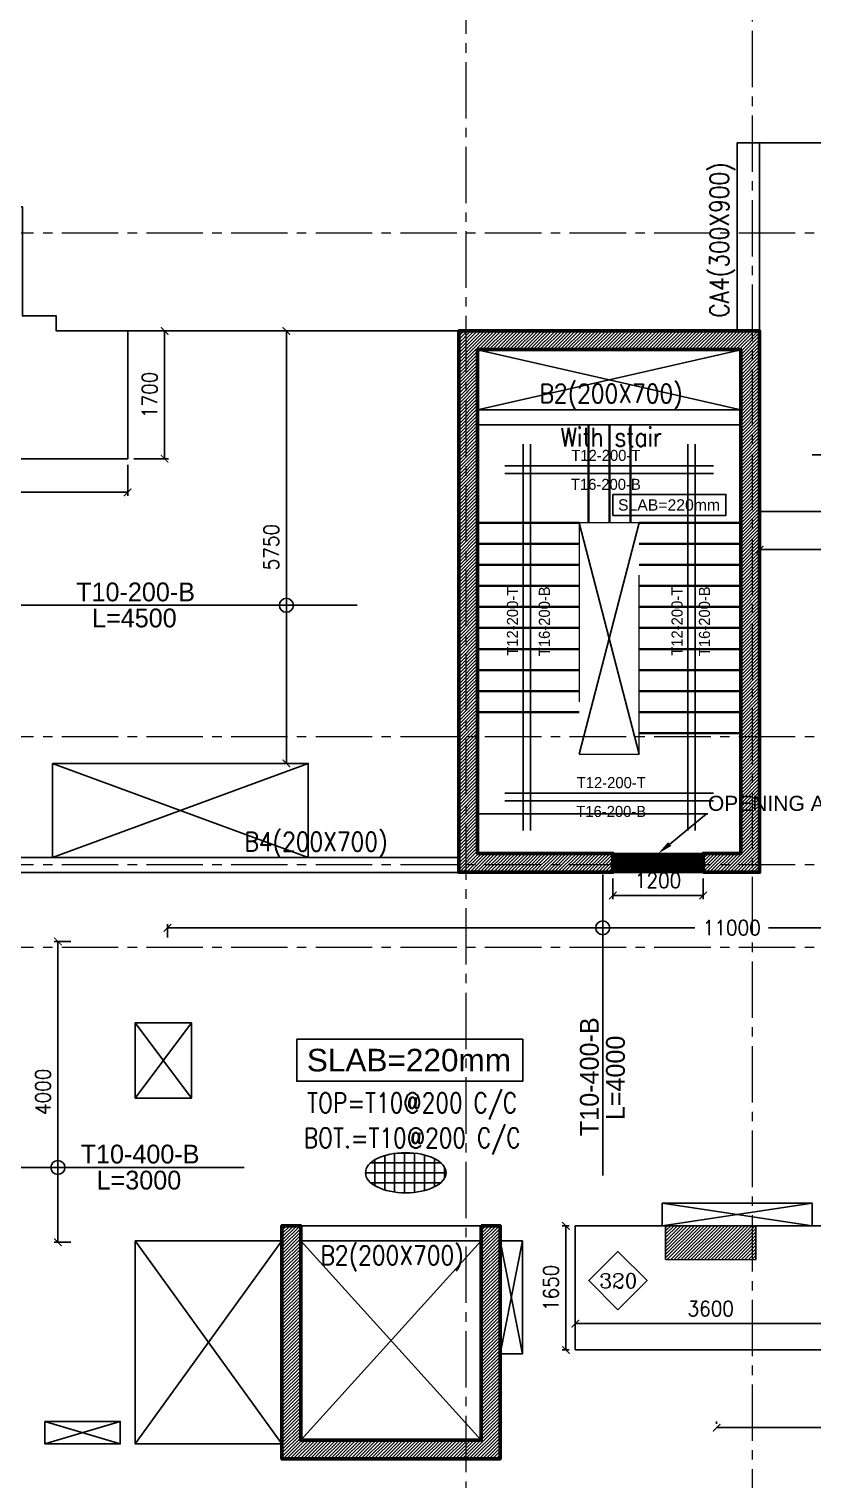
# Model space of a CAD drawing. Header units: millimetres. Extents: x -967280 to 3852, y 2833 to 1955156.
# Drawn here: x -630441 to -620020, y 897271 to 916552 of the extents above; entities that cross this region are included whole.
import ezdxf
from ezdxf import colors
from ezdxf.entities.mleader import LeaderData, LeaderLine
from ezdxf.enums import TextEntityAlignment as Align
from ezdxf.math import Vec2, Vec3

# ---------------------------------------------------------------- set-up
doc = ezdxf.new("R2010")
doc.units = ezdxf.units.MM
doc.header["$LTSCALE"] = 1000
doc.header["$PDMODE"] = 35
doc.header["$PDSIZE"] = 25
for name, pattern in [('$0$DASHED2', [0.375, 0.25, -0.125]), ('B05-FIRST FLOOR PLAN$0$DLINE', [0.55, 0.3, -0.25]), ('Columns_Structural070816$0$CENTER2', [1.125, 0.75, -0.125, 0.125, -0.125]), ('HIDDEN', [0.375, 0.25, -0.125]), ('HRZN_Line-Ptrn-Sold', [9144001.0, 9144000.0, -1]), ('Overhead', [3.96875, 2.38125, -1.5875])]:
    doc.linetypes.add(name, pattern=pattern)
for name, color, linetype in [('_N-DIM 3', 7, 'Continuous'), ('B05-FIRST FLOOR PLAN$0$STR_ROOF RFT$0$S-SYMB', 30, 'Continuous'), ('S - col hach', 1, 'Continuous'), ('S - dot', 1, 'Continuous'), ('S -Beams', 2, 'Continuous'), ('S-OPENING', 4, 'Continuous'), ('S-TEXT', 2, 'Continuous'), ('SLAB', 210, 'Continuous'), ('ST-LEVEL', 3, 'Continuous')]:
    doc.layers.add(name, color=color, linetype=linetype)
for name, color, linetype, lineweight in [('A-STAIR', 1, 'HRZN_Line-Ptrn-Sold', 13), ('S - column', 6, 'Continuous', 60), ('S - stair', 3, 'Continuous', 40), ('S-TEXT-1', 3, 'Continuous', 20), ('S-TEXT-3', 8, 'Continuous', 13), ('ST-000-AXIS', 9, 'Columns_Structural070816$0$CENTER2', 9), ('ST-203-SLAB-TXT', 7, 'Continuous', 30), ('ST-RFT-BOT', 2, '$0$DASHED2', 30)]:
    doc.layers.add(name, color=color, linetype=linetype, lineweight=lineweight)
doc.styles.add('B05-FIRST FLOOR PLAN$0$T25-100', font='STENCIL.shx', dxfattribs={"height": 250})
doc.styles.add('B05-FIRST FLOOR PLAN$0$XS-Roof RFT$0$T25-100', font='STENCIL.shx', dxfattribs={"height": 250})
doc.styles.add('ISO', font='isocp2.shx', dxfattribs={"width": 0.8})
doc.styles.add('ROMANC', font='romanc.shx')
doc.styles.add('ST-DIM', font='romans.shx', dxfattribs={"width": 0.85})
doc.styles.add('STDS1-00-03-1dwg$0$ARC8', font='Simplex.shx', dxfattribs={"width": 0.8})
doc.styles.add('TUNELNO', font='romans.shx', dxfattribs={"width": 0.9})
doc.styles.add('TXT DIM 25', font='arial.ttf')
doc.styles.add('XREF-ST-FRAMING 1ST FLOOR$0$STRECTURAL', font='arial.ttf')
doc.dimstyles.new('Copy(2) of DSEC', dxfattribs={"dimtxt": 200, "dimasz": 100, "dimexe": 50, "dimexo": 80, "dimgap": 100, "dimtad": 1, "dimdec": 0, "dimrnd": 5, "dimzin": 0, "dimdsep": 46, "dimtxsty": 'TUNELNO', "dimblk": 'ARCHTICK', "dimcen": 0.09, "dimclrd": 1, "dimclre": 1, "dimclrt": 3, "dimadec": 0, "dimazin": 0, "dimtfac": 0.78125, "dimtdec": 0, "dimtix": 1, "dimtmove": 2, "dimatfit": 3, "dimldrblk": 'ARCHTICK', "dimfxl": 1, "dimtolj": 1, "dimtzin": 0, "dimarcsym": 0})

# ---------------------------------------------------------------- blocks, each defined once
blk = doc.blocks.new('00_block1010')
at = {"layer": 'S-TEXT-1', "style": 'ISO', "width": 0.8}
for tag, p in [('LINE_1', (40.7, 75.2)), ('LINE_2', (40.7, 44.3))]:
    blk.add_attdef(tag, text='', height=22.5, dxfattribs=at).set_placement(p, align=Align.CENTER)
at = {"layer": 'S-TEXT-3', "style": 'ISO', "width": 0.8}
blk.add_attdef('LINE_3', text='', height=18, dxfattribs=at).set_placement((40.7, 13.4), align=Align.CENTER)
blk = doc.blocks.new('_ArchTick')
at = {"color": 0, "linetype": 'ByBlock', "const_width": 0.15}
blk.add_lwpolyline([(-0.5, -0.5), (0.5, 0.5)], dxfattribs=at)
blk = doc.blocks.new('*D889')
at = {"layer": '_N-DIM 3', "color": 1, "linetype": 'Continuous', "lineweight": -2, "ltscale": 30, "transparency": 16777216}
for p, q in [((-629049, 912537), (-628588, 912537)), ((-628638, 910837), (-628638, 912537)), ((-629049, 910837), (-628588, 910837))]:
    blk.add_line(p, q, dxfattribs=at)
at = {"layer": 'Defpoints', "color": 0, "linetype": 'Continuous', "ltscale": 30, "transparency": 16777216}
for p in [(-629129, 912537), (-628638, 912537), (-629129, 910837)]:
    blk.add_point(p, dxfattribs=at)
at = {"layer": '_N-DIM 3', "color": 1, "linetype": 'Continuous', "lineweight": -2, "ltscale": 30, "transparency": 16777216, "xscale": 100, "yscale": 100, "zscale": 100}
for p, rotation in [((-628638, 912537), 90), ((-628638, 910837), 270)]:
    blk.add_blockref('_ArchTick', p, dxfattribs=dict(at, rotation=rotation))
at = {"layer": '_N-DIM 3', "color": 3, "linetype": 'Continuous', "ltscale": 30, "transparency": 16777216, "insert": (-628838, 911687), "char_height": 200, "attachment_point": 5, "rotation": 90, "style": 'TUNELNO'}
blk.add_mtext('\\A1;1700', dxfattribs=at)
blk = doc.blocks.new('*D890')
at = {"layer": '_N-DIM 3', "color": 1, "linetype": 'Continuous', "lineweight": -2, "ltscale": 30, "transparency": 16777216}
for p, q in [((-640129, 910757), (-640129, 910343)), ((-629129, 910757), (-629129, 910343)), ((-640129, 910393), (-629129, 910393))]:
    blk.add_line(p, q, dxfattribs=at)
at = {"layer": 'Defpoints', "color": 0, "linetype": 'Continuous', "ltscale": 30, "transparency": 16777216}
for p in [(-640129, 910837), (-629129, 910837), (-629129, 910393)]:
    blk.add_point(p, dxfattribs=at)
at = {"layer": '_N-DIM 3', "color": 1, "linetype": 'Continuous', "lineweight": -2, "ltscale": 30, "transparency": 16777216, "xscale": 100, "yscale": 100, "zscale": 100, "rotation": 180}
blk.add_blockref('_ArchTick', (-640129, 910393), dxfattribs=at)
at = {"layer": '_N-DIM 3', "color": 1, "linetype": 'Continuous', "lineweight": -2, "ltscale": 30, "transparency": 16777216, "xscale": 100, "yscale": 100, "zscale": 100}
blk.add_blockref('_ArchTick', (-629129, 910393), dxfattribs=at)
at = {"layer": '_N-DIM 3', "color": 3, "linetype": 'Continuous', "ltscale": 30, "transparency": 16777216, "insert": (-634629, 910593), "char_height": 200, "attachment_point": 5, "style": 'TUNELNO'}
blk.add_mtext('\\A1;11000', dxfattribs=at)
blk = doc.blocks.new('*D1372')
at = {"layer": '_N-DIM 3', "color": 1, "linetype": 'Continuous', "lineweight": -2, "ltscale": 30, "transparency": 16777216}
for p, q in [((-623259, 900637), (-623353, 900637)), ((-623303, 898987), (-623303, 900637)), ((-623259, 898987), (-623353, 898987))]:
    blk.add_line(p, q, dxfattribs=at)
at = {"layer": 'Defpoints', "color": 0, "linetype": 'Continuous', "ltscale": 30, "transparency": 16777216}
for p in [(-623303, 900637), (-623179, 900637), (-623179, 898987)]:
    blk.add_point(p, dxfattribs=at)
at = {"layer": '_N-DIM 3', "color": 1, "linetype": 'Continuous', "lineweight": -2, "ltscale": 30, "transparency": 16777216, "xscale": 100, "yscale": 100, "zscale": 100}
for p, rotation in [((-623303, 900637), 90), ((-623303, 898987), 270)]:
    blk.add_blockref('_ArchTick', p, dxfattribs=dict(at, rotation=rotation))
at = {"layer": '_N-DIM 3', "color": 3, "linetype": 'Continuous', "ltscale": 30, "transparency": 16777216, "insert": (-623503, 899812), "char_height": 200, "attachment_point": 5, "rotation": 90, "style": 'TUNELNO'}
blk.add_mtext('\\A1;1650', dxfattribs=at)
blk = doc.blocks.new('*D1373')
at = {"layer": '_N-DIM 3', "color": 1, "linetype": 'Continuous', "lineweight": -2, "ltscale": 30, "transparency": 16777216}
for p, q in [((-623179, 899067), (-623179, 899387)), ((-619579, 899337), (-623179, 899337)), ((-619579, 899067), (-619579, 899387))]:
    blk.add_line(p, q, dxfattribs=at)
at = {"layer": 'Defpoints', "color": 0, "linetype": 'Continuous', "ltscale": 30, "transparency": 16777216}
for p in [(-623179, 899337), (-623179, 898987), (-619579, 898987)]:
    blk.add_point(p, dxfattribs=at)
at = {"layer": '_N-DIM 3', "color": 1, "linetype": 'Continuous', "lineweight": -2, "ltscale": 30, "transparency": 16777216, "xscale": 100, "yscale": 100, "zscale": 100, "rotation": 180}
blk.add_blockref('_ArchTick', (-623179, 899337), dxfattribs=at)
at = {"layer": '_N-DIM 3', "color": 1, "linetype": 'Continuous', "lineweight": -2, "ltscale": 30, "transparency": 16777216, "xscale": 100, "yscale": 100, "zscale": 100}
blk.add_blockref('_ArchTick', (-619579, 899337), dxfattribs=at)
at = {"layer": '_N-DIM 3', "color": 3, "linetype": 'Continuous', "ltscale": 30, "transparency": 16777216, "insert": (-621379, 899537), "char_height": 200, "attachment_point": 5, "style": 'TUNELNO'}
blk.add_mtext('\\A1;3600', dxfattribs=at)
blk = doc.blocks.new('*D896')
at = {"layer": '_N-DIM 3', "color": 1, "lineweight": -2, "ltscale": 30, "transparency": 16777216}
for p, q in [((-629886, 904419), (-630106, 904419)), ((-630056, 904419), (-630056, 900419)), ((-629886, 900419), (-630106, 900419))]:
    blk.add_line(p, q, dxfattribs=at)
at = {"layer": 'Defpoints', "color": 0, "ltscale": 30, "transparency": 16777216}
for p in [(-629806, 904419), (-630056, 900419), (-629806, 900419)]:
    blk.add_point(p, dxfattribs=at)
at = {"layer": '_N-DIM 3', "color": 1, "lineweight": -2, "ltscale": 30, "transparency": 16777216, "xscale": 100, "yscale": 100, "zscale": 100}
for p, rotation in [((-630056, 904419), 90), ((-630056, 900419), 270)]:
    blk.add_blockref('_ArchTick', p, dxfattribs=dict(at, rotation=rotation))
at = {"layer": '_N-DIM 3', "color": 3, "ltscale": 30, "transparency": 16777216, "insert": (-630256, 902419), "char_height": 200, "attachment_point": 5, "rotation": 90, "style": 'TUNELNO'}
blk.add_mtext('\\A1;4000', dxfattribs=at)
blk = doc.blocks.new('*D900')
at = {"layer": '_N-DIM 3', "color": 1, "lineweight": -2, "ltscale": 30, "transparency": 16777216}
for p, q in [((-628599, 904472), (-628599, 904651)), ((-628599, 904601), (-621589, 904601)), ((-617599, 904601), (-620609, 904601)), ((-617599, 904472), (-617599, 904651))]:
    blk.add_line(p, q, dxfattribs=at)
at = {"layer": 'Defpoints', "color": 0, "ltscale": 30, "transparency": 16777216}
for p in [(-628599, 904601), (-628599, 904392), (-617599, 904392)]:
    blk.add_point(p, dxfattribs=at)
at = {"layer": '_N-DIM 3', "color": 1, "lineweight": -2, "ltscale": 30, "transparency": 16777216, "xscale": 100, "yscale": 100, "zscale": 100, "rotation": 180}
blk.add_blockref('_ArchTick', (-628599, 904601), dxfattribs=at)
at = {"layer": '_N-DIM 3', "color": 1, "lineweight": -2, "ltscale": 30, "transparency": 16777216, "xscale": 100, "yscale": 100, "zscale": 100}
blk.add_blockref('_ArchTick', (-617599, 904601), dxfattribs=at)
at = {"layer": '_N-DIM 3', "color": 3, "ltscale": 30, "transparency": 16777216, "insert": (-621099, 904601), "char_height": 200, "attachment_point": 5, "style": 'TUNELNO'}
blk.add_mtext('\\A1;11000', dxfattribs=at)
blk = doc.blocks.new('*D901')
at = {"layer": '_N-DIM 3', "color": 1, "lineweight": -2, "ltscale": 30, "transparency": 16777216}
for p, q in [((-621300, 898035), (-621300, 898005)), ((-612300, 897955), (-621300, 897955)), ((-612300, 898035), (-612300, 898005))]:
    blk.add_line(p, q, dxfattribs=at)
at = {"layer": 'Defpoints', "color": 0, "ltscale": 30, "transparency": 16777216}
for p in [(-621300, 897955), (-621300, 897955), (-612300, 897955)]:
    blk.add_point(p, dxfattribs=at)
at = {"layer": '_N-DIM 3', "color": 1, "lineweight": -2, "ltscale": 30, "transparency": 16777216, "xscale": 100, "yscale": 100, "zscale": 100, "rotation": 180}
blk.add_blockref('_ArchTick', (-621300, 897955), dxfattribs=at)
at = {"layer": '_N-DIM 3', "color": 1, "lineweight": -2, "ltscale": 30, "transparency": 16777216, "xscale": 100, "yscale": 100, "zscale": 100}
blk.add_blockref('_ArchTick', (-612300, 897955), dxfattribs=at)
at = {"layer": '_N-DIM 3', "color": 3, "ltscale": 30, "transparency": 16777216, "insert": (-616800, 898155), "char_height": 200, "attachment_point": 5, "style": 'TUNELNO'}
blk.add_mtext('\\A1;9000', dxfattribs=at)
blk = doc.blocks.new('*D904')
at = {"layer": '_N-DIM 3', "color": 1, "lineweight": -2, "ltscale": 30, "transparency": 16777216}
for p, q in [((-626849, 912537), (-627070, 912537)), ((-627020, 912537), (-627020, 906787)), ((-626849, 906787), (-627070, 906787))]:
    blk.add_line(p, q, dxfattribs=at)
at = {"layer": 'Defpoints', "color": 0, "ltscale": 30, "transparency": 16777216}
for p in [(-626769, 912537), (-627020, 906787), (-626769, 906787)]:
    blk.add_point(p, dxfattribs=at)
at = {"layer": '_N-DIM 3', "color": 1, "lineweight": -2, "ltscale": 30, "transparency": 16777216, "xscale": 100, "yscale": 100, "zscale": 100}
for p, rotation in [((-627020, 912537), 90), ((-627020, 906787), 270)]:
    blk.add_blockref('_ArchTick', p, dxfattribs=dict(at, rotation=rotation))
at = {"layer": '_N-DIM 3', "color": 3, "ltscale": 30, "transparency": 16777216, "insert": (-627220, 909662), "char_height": 200, "attachment_point": 5, "rotation": 90, "style": 'TUNELNO'}
blk.add_mtext('\\A1;5750', dxfattribs=at)
blk = doc.blocks.new('*D1357')
at = {"layer": '_N-DIM 3', "color": 1, "linetype": 'Continuous', "lineweight": -2, "ltscale": 30, "transparency": 16777216}
for p, q in [((-620729, 910057), (-620729, 909579)), ((-611679, 910057), (-611679, 909579)), ((-611679, 909629), (-620729, 909629))]:
    blk.add_line(p, q, dxfattribs=at)
at = {"layer": 'Defpoints', "color": 0, "linetype": 'Continuous', "ltscale": 30, "transparency": 16777216}
for p in [(-620729, 910137), (-611679, 910137), (-620729, 909629)]:
    blk.add_point(p, dxfattribs=at)
at = {"layer": '_N-DIM 3', "color": 1, "linetype": 'Continuous', "lineweight": -2, "ltscale": 30, "transparency": 16777216, "xscale": 100, "yscale": 100, "zscale": 100, "rotation": 180}
blk.add_blockref('_ArchTick', (-620729, 909629), dxfattribs=at)
at = {"layer": '_N-DIM 3', "color": 1, "linetype": 'Continuous', "lineweight": -2, "ltscale": 30, "transparency": 16777216, "xscale": 100, "yscale": 100, "zscale": 100}
blk.add_blockref('_ArchTick', (-611679, 909629), dxfattribs=at)
at = {"layer": '_N-DIM 3', "color": 3, "linetype": 'Continuous', "ltscale": 30, "transparency": 16777216, "insert": (-616204, 909829), "char_height": 200, "attachment_point": 5, "style": 'TUNELNO'}
blk.add_mtext('\\A1;9050', dxfattribs=at)
blk = doc.blocks.new('str col f1')
at = {"layer": 'S - col hach'}
h = blk.add_hatch(dxfattribs=at)
h.set_pattern_fill('ANSI31', color=3, scale=10)
h.paths.add_polyline_path([(-525079, 860955), (-529079, 860955), (-529079, 853755), (-527029, 853755), (-527029, 854005), (-528829, 854005), (-528829, 860705), (-525329, 860705), (-525329, 854005), (-525829, 854005), (-525829, 853755), (-525079, 853755)])
h = blk.add_hatch(dxfattribs=at)
h.set_pattern_fill('ANSI31', color=3, scale=10)
h.set_pattern_definition([(45, (-768827.84, -371697.415), (-22.4506403, 22.4506403), [])])
h.paths.add_polyline_path([(-528779, 849055), (-528779, 846205), (-531179, 846205), (-531179, 849055), (-531429, 849055), (-531429, 845955), (-528529, 845955), (-528529, 849055)])
h = blk.add_hatch(dxfattribs=at)
h.set_pattern_fill('ANSI31', color=2, scale=10)
h.set_pattern_definition([(45, (-795077.837, -378447.416), (-22.4506403, 22.4506403), [])])
h.paths.add_polyline_path([(-525622, 848605), (-525129, 848605), (-525129, 849055), (-526329, 849055), (-526329, 848605)])
at = {"layer": 'S - column', "color": 3}
for points in [[(-525829, 853755), (-525829, 854005), (-525329, 854005), (-525329, 860705), (-528829, 860705), (-528829, 854005), (-527029, 854005), (-527029, 853755), (-529079, 853755), (-529079, 860955), (-525079, 860955), (-525079, 853755)], [(-528779, 849055), (-528779, 846205), (-531179, 846205), (-531179, 849055), (-531429, 849055), (-531429, 845955), (-528529, 845955), (-528529, 849055)]]:
    blk.add_lwpolyline(points, close=True, dxfattribs=at)
at = {"layer": 'S - column', "lineweight": 15}
blk.add_lwpolyline([(-526329, 848605), (-525129, 848605), (-525129, 849055), (-526329, 849055)], close=True, dxfattribs=at)
at = {"layer": 'ST-RFT-BOT', "color": 7, "linetype": 'Continuous', "ltscale": 30}
blk.add_lwpolyline([(-526329, 848605), (-526329, 849055), (-525129, 849055), (-525129, 848605)], dxfattribs=at)
blk = doc.blocks.new('*D1407')
at = {"layer": '_N-DIM 3', "color": 1, "linetype": 'Continuous', "lineweight": -2, "ltscale": 30, "transparency": 16777216}
for p, q in [((-622679, 905257), (-622679, 904981)), ((-621479, 905257), (-621479, 904981)), ((-621479, 905031), (-622679, 905031))]:
    blk.add_line(p, q, dxfattribs=at)
at = {"layer": 'Defpoints', "color": 0, "linetype": 'Continuous', "ltscale": 30, "transparency": 16777216}
for p in [(-622679, 905337), (-621479, 905337), (-622679, 905031)]:
    blk.add_point(p, dxfattribs=at)
at = {"layer": '_N-DIM 3', "color": 1, "linetype": 'Continuous', "lineweight": -2, "ltscale": 30, "transparency": 16777216, "xscale": 100, "yscale": 100, "zscale": 100, "rotation": 180}
blk.add_blockref('_ArchTick', (-622679, 905031), dxfattribs=at)
at = {"layer": '_N-DIM 3', "color": 1, "linetype": 'Continuous', "lineweight": -2, "ltscale": 30, "transparency": 16777216, "xscale": 100, "yscale": 100, "zscale": 100}
blk.add_blockref('_ArchTick', (-621479, 905031), dxfattribs=at)
at = {"layer": '_N-DIM 3', "color": 3, "linetype": 'Continuous', "ltscale": 30, "transparency": 16777216, "insert": (-622079, 905231), "char_height": 200, "attachment_point": 5, "style": 'TUNELNO'}
blk.add_mtext('\\A1;1200', dxfattribs=at)
blk = doc.blocks.new('AXES-00')
at = {"layer": 'ST-000-AXIS'}
for p, q in [((533098.9, 695813.8), (533098.9, 750979.6)), ((536898.9, 750979.6), (536898.9, 695813.8)), ((575723.2, 737039.7), (505674.3, 737039.7)), ((575723.2, 730339.7), (505674.3, 730339.7)), ((575723.2, 728639.7), (505674.3, 728639.7)), ((575723.2, 727539.7), (505674.3, 727539.7))]:
    blk.add_line(p, q, dxfattribs=at)

msp = doc.modelspace()

# ---------------------------------------------------------------- hatches: boundary and pattern name
at = {"layer": 'S-OPENING', "ltscale": 30, "transparency": 33554483}
h = msp.add_hatch(dxfattribs=at)
h.set_pattern_fill('ANSI37', scale=5)
h.set_pattern_definition([(45, (267205.477, 112375.568), (-11.22532015, 11.22532015), []), (135, (267205.477, 112375.568), (-11.22532015, -11.22532015), [])])
h.paths.add_polyline_path([(-622678.7, 905587.4), (-621478.7, 905587.4), (-621478.7, 905337.4), (-622678.7, 905337.4)])
at = {"layer": 'ST-LEVEL'}
h = msp.add_hatch(dxfattribs=at)
h.set_pattern_fill('NET', color=6, scale=1057.870248)
h.set_pattern_definition([(0, (-652291.77, 938498.88), (0, 132.23378), []), (90, (-652291.77, 938498.88), (-132.23378, 8e-15), [])])
edge = h.paths.add_edge_path()
edge.add_ellipse((-625432.8, 901343.4), major_axis=(535.4, 0), ratio=0.4996806, start_angle=0, end_angle=360)

# ---------------------------------------------------------------- linework, layer by layer
at = {"layer": 'A-STAIR', "linetype": 'Overhead'}
msp.add_lwpolyline([(-622328.7, 909987.4), (-623128.7, 909987.4), (-623128.7, 906907.4), (-622328.7, 906907.4)], close=True, dxfattribs=at)
at = {"layer": 'B05-FIRST FLOOR PLAN$0$STR_ROOF RFT$0$S-SYMB', "extrusion": (0, 0, -1)}
for centre in [(627019.8, 908889.2), (622814.5, 904601.1), (630056.3, 901414.1)]:
    msp.add_circle(centre, 92.8, dxfattribs=at)
at = {"layer": 'S - dot'}
for p, q in [((-620978.7, 912287.4), (-624478.7, 911487.4)), ((-620978.7, 911487.4), (-624478.7, 912287.4)), ((-626728.7, 906787.4), (-630128.7, 905537.4)), ((-630128.7, 906787.4), (-626728.7, 905537.4)), ((-629028.7, 903337.4), (-628278.7, 902337.4)), ((-628278.7, 903337.4), (-629028.7, 902337.4)), ((-627078.7, 900437.4), (-629028.7, 897737.4)), ((-627078.7, 897737.4), (-629028.7, 900437.4)), ((-624428.7, 900437.4), (-626828.7, 897788.4)), ((-626828.7, 900437.4), (-624428.7, 897788.4))]:
    msp.add_line(p, q, dxfattribs=at)
for points in [[(-622025, 900937.4), (-620028.6, 900637.4)], [(-622025, 900637.4), (-620028.6, 900937.4)], [(-623878.7, 900437.4), (-624178.7, 898937.4)], [(-624178.7, 900437.4), (-623878.7, 898937.4)], [(-629228.7, 898037.4), (-630228.6, 897737.4)], [(-630228.6, 898037.4), (-629228.7, 897737.4)]]:
    msp.add_lwpolyline(points, dxfattribs=at)
at = {"layer": 'S - stair', "linetype": 'HIDDEN', "ltscale": 500}
for p, q in [((-623004.1, 909987.4), (-623004.1, 911287.4)), ((-622724.1, 909987.4), (-622724.1, 911287.4)), ((-622724.1, 909987.4), (-622724.1, 911287.4)), ((-622444.1, 909987.4), (-622444.1, 911287.4)), ((-623128.7, 909987.4), (-624478.7, 909987.4)), ((-623128.7, 909707.4), (-624478.7, 909707.4)), ((-622328.7, 909707.4), (-620978.7, 909707.4)), ((-623128.7, 909427.4), (-624478.7, 909427.4)), ((-622328.7, 909427.4), (-620978.7, 909427.4)), ((-623128.7, 909147.4), (-624478.7, 909147.4)), ((-622328.7, 909147.4), (-620978.7, 909147.4)), ((-623128.7, 908867.4), (-624478.7, 908867.4)), ((-622328.7, 908867.4), (-620978.7, 908867.4)), ((-623128.7, 908587.4), (-624478.7, 908587.4)), ((-622328.7, 908587.4), (-620978.7, 908587.4)), ((-623128.7, 908307.4), (-624478.7, 908307.4)), ((-622328.7, 908307.4), (-620978.7, 908307.4)), ((-623128.7, 908027.4), (-624478.7, 908027.4)), ((-622328.7, 908027.4), (-620978.7, 908027.4)), ((-623128.7, 907747.4), (-624478.7, 907747.4)), ((-622328.7, 907747.4), (-620978.7, 907747.4)), ((-623128.7, 907467.4), (-624478.7, 907467.4)), ((-622328.7, 907467.4), (-620978.7, 907467.4)), ((-622328.7, 907187.4), (-620978.7, 907187.4))]:
    msp.add_line(p, q, dxfattribs=at)
at = {"layer": 'S - stair', "linetype": 'B05-FIRST FLOOR PLAN$0$DLINE', "ltscale": 500}
msp.add_line((-622328.7, 909987.4), (-620978.7, 909987.4), dxfattribs=at)
at = {"layer": 'S -Beams'}
for p, q in [((-621028.7, 912537.4), (-621028.7, 915037.4)), ((-620728.7, 912537.4), (-620728.7, 915037.4)), ((-620978.7, 911287.4), (-624478.7, 911287.4)), ((-624728.6, 905537.4), (-631828.7, 905537.4)), ((-624728.6, 905337.4), (-631828.7, 905337.4)), ((-624428.7, 900637.4), (-626828.7, 900637.4)), ((-624428.7, 900437.4), (-626828.7, 900437.4))]:
    msp.add_line(p, q, dxfattribs=at)
msp.add_lwpolyline([(-619828.8, 915037.4), (-621028.8, 915037.4), (-621028.8, 912537.4), (-630078.8, 912537.1), (-630078.8, 912737.4), (-630528.7, 912737.4)], dxfattribs=at)
at = {"layer": 'S -Beams', "color": 1}
for points in [[(-624478.7, 912287.4), (-620978.7, 912287.4), (-620978.7, 911487.4), (-624478.7, 911487.4)], [(-630128.7, 906787.4), (-626728.7, 906787.4), (-626728.7, 905537.4), (-630128.7, 905537.4)], [(-628278.7, 903337.4), (-628278.7, 902337.4), (-629028.7, 902337.4), (-629028.7, 903337.4)], [(-630228.6, 898037.4), (-629228.7, 898037.4), (-629228.7, 897737.4), (-630228.6, 897737.4)]]:
    msp.add_lwpolyline(points, close=True, dxfattribs=at)
msp.add_lwpolyline([(-622025, 900937.4), (-622025, 900637.4), (-620028.6, 900637.4), (-620028.6, 900937.4), (-622025, 900937.4)], dxfattribs=at)
at = {"layer": 'S -Beams'}
for points in [[(-629028.7, 900437.4), (-627078.7, 900437.4), (-627078.7, 897737.4), (-629028.7, 897737.4)], [(-623878.7, 900437.4), (-624178.7, 900437.4), (-624178.7, 898937.4), (-623878.7, 898937.4)]]:
    msp.add_lwpolyline(points, close=True, dxfattribs=at)
at = {"layer": 'S-OPENING', "color": 4, "ltscale": 30}
msp.add_lwpolyline([(-622678.7, 905587.4), (-621478.7, 905587.4), (-621478.7, 905337.4), (-622678.7, 905337.4)], close=True, dxfattribs=at)
at = {"layer": 'S-TEXT', "color": 7, "true_color": 0xffffff}
msp.add_lwpolyline([(-622612.6, 899522.7), (-622225.5, 899909.8), (-622612.6, 900297), (-622999.8, 899909.8)], close=True, dxfattribs=at)
at = {"layer": 'SLAB', "color": 2, "linetype": 'Continuous', "ltscale": 30}
for points in [[(-640128.7, 914238.4), (-636128.7, 914237.4), (-636128.7, 916237.4), (-634928.8, 916237.4), (-634928.8, 916037.4), (-630728.8, 916037.4), (-630728.8, 914187.4), (-630528.7, 914187.4), (-630528.7, 912737.4), (-630078.8, 912737.4), (-630078.8, 912537.1), (-629128.6, 912537.1), (-629128.6, 910837.4), (-640128.7, 910837.4)], [(-621028.7, 915037.4), (-619828.8, 915037.4), (-619828.8, 914837.4), (-617128.7, 914837.4), (-617128.7, 913837.4), (-615728.8, 913837.4), (-615728.8, 913637.4), (-613328.8, 913637.4), (-613328.8, 912637.4), (-611928.8, 912637.4), (-611928.8, 912437.4), (-611678.7, 912437.4), (-611678.7, 910137.4), (-620728.7, 910137.4), (-620728.7, 912537.4), (-621028.7, 912537.4)], [(-623178.7, 898987.4), (-623178.7, 900637.4), (-619578.7, 900637.4), (-619578.7, 898987.4)]]:
    msp.add_lwpolyline(points, close=True, dxfattribs=at)
at = {"layer": 'ST-203-SLAB-TXT'}
for points in [[(-622678.7, 910362.9), (-621176.2, 910362.9), (-621176.2, 910083.5), (-622678.7, 910083.5)], [(-626881.5, 903119.5), (-623876.5, 903119.5), (-623876.5, 902560.7), (-626881.5, 902560.7)]]:
    msp.add_lwpolyline(points, close=True, dxfattribs=at)
at = {"layer": 'ST-LEVEL'}
msp.add_ellipse((-625432.8, 901343.4), major_axis=(535.4, 0), ratio=0.4996806, dxfattribs=at)
at = {"layer": 'ST-RFT-BOT', "ltscale": 30}
for p, q in [((-623872.9, 911030.2), (-623872.9, 905894.7)), ((-623772.9, 911030.2), (-623772.9, 905894.7)), ((-621684.5, 911030.2), (-621684.5, 905894.7)), ((-621584.5, 911030.2), (-621584.5, 905894.7)), ((-614028.7, 910890.1), (-620028.7, 910890.1)), ((-621342, 910741.7), (-624115.4, 910741.7)), ((-621342, 910641.7), (-624115.4, 910641.7)), ((-626080.4, 908889.2), (-630580.4, 908889.2)), ((-621342, 906389.9), (-624115.4, 906389.9)), ((-621342, 906289.9), (-624115.4, 906289.9)), ((-622814.5, 905308.8), (-622814.5, 901308.8)), ((-627580.4, 901414.1), (-630580.4, 901414.1))]:
    msp.add_line(p, q, dxfattribs=at)
at = {"layer": 'ST-RFT-BOT', "color": 3, "linetype": 'Continuous', "ltscale": 30}
for p, q in [((-622328.7, 909987.4), (-623128.7, 906907.4)), ((-623128.7, 909987.4), (-622328.7, 906907.4))]:
    msp.add_line(p, q, dxfattribs=at)

# ---------------------------------------------------------------- block references
at = {"layer": 'S -Beams'}
msp.add_blockref('AXES-00', (-1157727.6, 176798.7), dxfattribs=at)
at = {"layer": 'ST-LEVEL'}
ref = msp.add_blockref('00_block1010', (-625654.3, 901402.8), dxfattribs=dict(at, xscale=7.537325519637018, yscale=7.537325519637018, zscale=7.537325519637018))
ref.add_attrib('LINE_1', 'TOP=T10@200 C/C', dxfattribs={"layer": 'S-TEXT-1', "height": 264.468, "style": 'STDS1-00-03-1dwg$0$ARC8', "width": 0.8}).set_placement((-625347.8, 902061.9), align=Align.BOTTOM_CENTER)
ref.add_attrib('LINE_2', 'BOT.=T10@200 C/C', dxfattribs={"layer": 'S-TEXT-1', "height": 264.468, "style": 'STDS1-00-03-1dwg$0$ARC8', "width": 0.8}).set_placement((-625347.8, 901673.5), align=Align.CENTER)
at = {"layer": 'ST-RFT-BOT', "color": 3, "linetype": 'Continuous'}
msp.add_blockref('str col f1', (-95649.6, 51583.8), dxfattribs=at)

# ---------------------------------------------------------------- texts
at = {"layer": 'S-TEXT', "color": 3, "insert": (-622859.1, 900005.8), "char_height": 196, "attachment_point": 1, "style": 'ROMANC'}
msp.add_mtext_dynamic_manual_height_columns('320', width=592857.868, gutter_width=980, heights=[-196], dxfattribs=at)
at = {"layer": 'ST-203-SLAB-TXT', "style": 'ST-DIM', "width": 0.85}
msp.add_text('CA4(300X900)', height=250, rotation=90, dxfattribs=at).set_placement((-621264.4, 913747.1), align=Align.MIDDLE_CENTER)
for s, p in [('B2(200X700)', (-622703.1, 911705.4)), ('With stair', (-622703.1, 911125.5)), ('With stair', (-622703.1, 911125.4)), ('B4(200X700)', (-626625.7, 905745.4)), ('B2(200X700)', (-625614.1, 900245.2))]:
    msp.add_text(s, height=250, dxfattribs=at).set_placement(p, align=Align.MIDDLE_CENTER)
at = {"layer": 'ST-203-SLAB-TXT', "style": 'B05-FIRST FLOOR PLAN$0$XS-Roof RFT$0$T25-100'}
for s, p in [('T12-200-T', (-622773, 910765.3)), ('T16-200-B', (-622773, 910380.1)), ('T12-200-T', (-622701.3, 906413.5)), ('T16-200-B', (-622701.3, 906030.1))]:
    msp.add_text(s, height=147.03, dxfattribs=at).set_placement(p, align=Align.BOTTOM_CENTER)
at = {"layer": 'ST-203-SLAB-TXT', "style": 'B05-FIRST FLOOR PLAN$0$T25-100'}
for s, p in [('T10-200-B', (-629813.6, 908942)), ('L=4500', (-629602.2, 908595.6)), ('T10-400-B', (-629753.8, 901466.9)), ('L=3000', (-629542.4, 901120.5))]:
    msp.add_text(s, height=250, dxfattribs=at).set_placement(p)
at = {"layer": 'ST-203-SLAB-TXT', "style": 'B05-FIRST FLOOR PLAN$0$XS-Roof RFT$0$T25-100'}
for s, p in [('T12-200-T', (-623896.5, 908676.8)), ('T16-200-B', (-623472.8, 908676.8)), ('T12-200-T', (-621709.2, 908676.8)), ('T16-200-B', (-621344.8, 908676.8))]:
    msp.add_text(s, height=147.03, rotation=90, dxfattribs=at).set_placement(p, align=Align.BOTTOM_CENTER)
at = {"layer": 'ST-203-SLAB-TXT', "style": 'B05-FIRST FLOOR PLAN$0$T25-100'}
for s, p in [('T10-400-B', (-622867.3, 901830.6)), ('L=4000', (-622520.9, 902042))]:
    msp.add_text(s, height=250, rotation=90, dxfattribs=at).set_placement(p)
at = {"layer": 'ST-203-SLAB-TXT', "attachment_point": 5, "style": 'XREF-ST-FRAMING 1ST FLOOR$0$STRECTURAL'}
for insert, char_height in [((-621933.1, 910222.8), 149.99), ((-625390.4, 902839.4), 299.99)]:
    msp.add_mtext('SLAB=220mm', dxfattribs=dict(at, insert=insert, char_height=char_height))

# ---------------------------------------------------------------- dimensions: what is measured, and where the dimension line sits
at = {"layer": '_N-DIM 3', "color": 3, "linetype": 'Continuous', "ltscale": 30}
for base, p1, p2, picture, middle in [((-628638.3, 912537.1), (-629128.6, 910837.4), (-629128.6, 912537.1), '*D889', (-628838.3, 911687.2)), ((-623302.5, 900637.4), (-623178.7, 898987.4), (-623178.7, 900637.4), '*D1372', (-623502.5, 899812.4))]:
    dim = msp.add_linear_dim(base=base, p1=p1, p2=p2, angle=90, dimstyle='Copy(2) of DSEC', dxfattribs=at)
    dim.commit()
    dim.dimension.update_dxf_attribs({"geometry": picture, "text_midpoint": middle})
at = {"layer": '_N-DIM 3', "ltscale": 30}
for base, p1, p2, picture, middle in [((-627019.8, 906787.4), (-626769.3, 912537.2), (-626769.3, 906787.4), '*D904', (-627219.8, 909662.3)), ((-630056.3, 900418.6), (-629805.7, 904418.6), (-629805.7, 900418.6), '*D896', (-630256.3, 902418.6))]:
    dim = msp.add_linear_dim(base=base, p1=p1, p2=p2, angle=90, dimstyle='Copy(2) of DSEC', dxfattribs=at)
    dim.commit()
    dim.dimension.update_dxf_attribs({"geometry": picture, "text_midpoint": middle})
at = {"layer": '_N-DIM 3', "color": 3, "linetype": 'Continuous', "ltscale": 30}
for base, p1, p2, picture, middle in [((-629128.6, 910392.6), (-640128.7, 910837.4), (-629128.6, 910837.4), '*D890', (-634628.6, 910592.6)), ((-620728.7, 909628.9), (-611678.7, 910137.4), (-620728.7, 910137.4), '*D1357', (-616203.7, 909828.9)), ((-622678.7, 905031.5), (-621478.7, 905337.4), (-622678.7, 905337.4), '*D1407', (-622078.7, 905231.5)), ((-623178.7, 899337), (-619578.7, 898987.4), (-623178.7, 898987.4), '*D1373', (-621378.7, 899537))]:
    dim = msp.add_linear_dim(base=base, p1=p1, p2=p2, dimstyle='Copy(2) of DSEC', dxfattribs=at)
    dim.commit()
    dim.dimension.update_dxf_attribs({"geometry": picture, "text_midpoint": middle})
at = {"layer": '_N-DIM 3', "ltscale": 30}
dim = msp.add_linear_dim(base=(-628598.7, 904601.1), p1=(-617598.7, 904392), p2=(-628598.7, 904392), dimstyle='Copy(2) of DSEC', dxfattribs=at)
dim.commit()
dim.dimension.update_dxf_attribs({"geometry": '*D900', "text_midpoint": (-621098.7, 904601.1), "dimtype": 160})
dim = msp.add_linear_dim(base=(-621300.1, 897954.6), p1=(-612300.1, 897954.6), p2=(-621300.1, 897954.6), dimstyle='Copy(2) of DSEC', dxfattribs=at)
dim.commit()
dim.dimension.update_dxf_attribs({"geometry": '*D901', "text_midpoint": (-616800.1, 898154.6)})

# ---------------------------------------------------------------- leaders
at = {"layer": 'S-OPENING', "color": 4, "ltscale": 30}
ml = msp.add_multileader_mtext('Standard', dxfattribs=at)
ml.set_content('OPENING AS PER ARCH.', color=4, style='TXT DIM 25')
ml.set_leader_properties()
ml.build(insert=Vec2(0, 0))
ml.multileader.update_dxf_attribs({"text_left_attachment_type": 6, "text_right_attachment_type": 6, "dogleg_length": 0.36, "arrow_head_size": 200, "scale": 50})
ctx = ml.context
ctx.base_point, ctx.scale, ctx.char_height, ctx.arrow_head_size, ctx.landing_gap_size, ctx.plane_origin = Vec3(-621416.7, 906116), 50, 200, 200, 0, Vec3(-622078.7, 905337.4)
ctx.left_attachment, ctx.right_attachment = 6, 6
notes = []
notes.append((ctx, [(0, (1, 1, 0), (-621434.7, 906116), (1, 0), 18, [(0, [(-622078.7, 905587.4)], 0, [])])]))
ctx.mtext.insert, ctx.mtext.flow_direction = Vec3(-621416.7, 906356), 5
for ctx, leaders in notes:
    for number, flags, end, landing, length, lines in leaders:
        leader = LeaderData()
        leader.index, (leader.has_last_leader_line, leader.has_dogleg_vector, leader.attachment_direction) = number, flags
        leader.last_leader_point, leader.dogleg_vector, leader.dogleg_length = Vec3(end), Vec3(landing), length
        for number, points, colour, breaks in lines:
            line = LeaderLine()
            line.index, line.vertices, line.color, line.breaks = number, Vec3.list(points), colors.encode_raw_color(colour), breaks
            leader.lines.append(line)
        ctx.leaders.append(leader)

doc.saveas('drawing.dxf')
